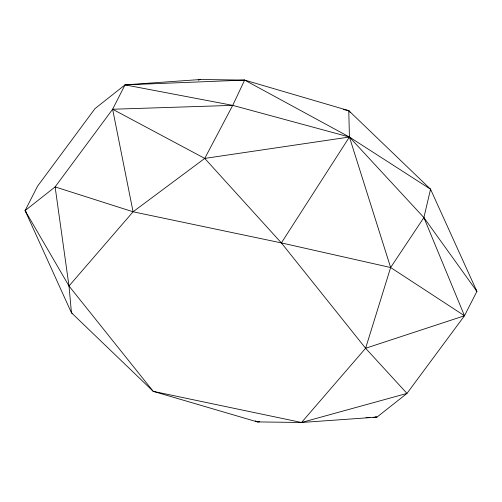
<?xml version="1.0" encoding="UTF-8"?>
<svg xmlns="http://www.w3.org/2000/svg" width="502" height="502" viewBox="0 0 502 502"><rect width="100%" height="100%" fill="white"/><g stroke="black" fill="none" stroke-linecap="round" stroke-linejoin="round"><path stroke-width="0.75" d="M301.526 422.483L365.607 348.262L390.638 267.522L423.883 217.573L430.547 189.204L348.777 110.647L244.65 80.094L200.474 79.517L125.036 84.869L95.022 108.583L37.518 186.242L25.1 210.608L71.453 312.796L153.223 391.353L257.35 421.906L301.526 422.483L376.964 417.131L406.978 393.417L464.482 315.758L476.9 291.392L430.547 189.204L349.411 137.021L244.65 80.094L125.036 84.869L112.624 109.241L55.12 186.901L25.1 210.608L69 286.002L153.223 391.353L301.526 422.483L406.978 393.417L365.607 348.262L281.384 242.912L204.747 158.412L112.624 109.241L133.08 211.781L69 286.002L71.453 312.796L72.734 313.694M69 286.002L55.12 186.901L133.08 211.781L204.747 158.412L232.715 105.37L244.65 80.094M133.08 211.781L281.384 242.912L349.411 137.021L348.777 110.647L343.424 109.524M365.607 348.262L464.482 315.758L423.883 217.573L349.411 137.021L232.715 105.37L125.036 84.869M198.215 80.138L200.474 79.517M204.747 158.412L349.411 137.021L390.638 267.522L464.482 315.758M259.691 421.812L257.35 421.906L255.254 420.852M366.014 417.57L369.924 417.413M373.055 417.287L376.964 417.131L375.427 416.861M112.624 109.241L232.715 105.37M281.384 242.912L390.638 267.522M348.777 110.647L350.245 112.486M423.883 217.573L476.9 291.392L475.727 289.372M25.1 210.608L26.424 212.541M430.547 189.204L430.685 190.735"/></g></svg>
